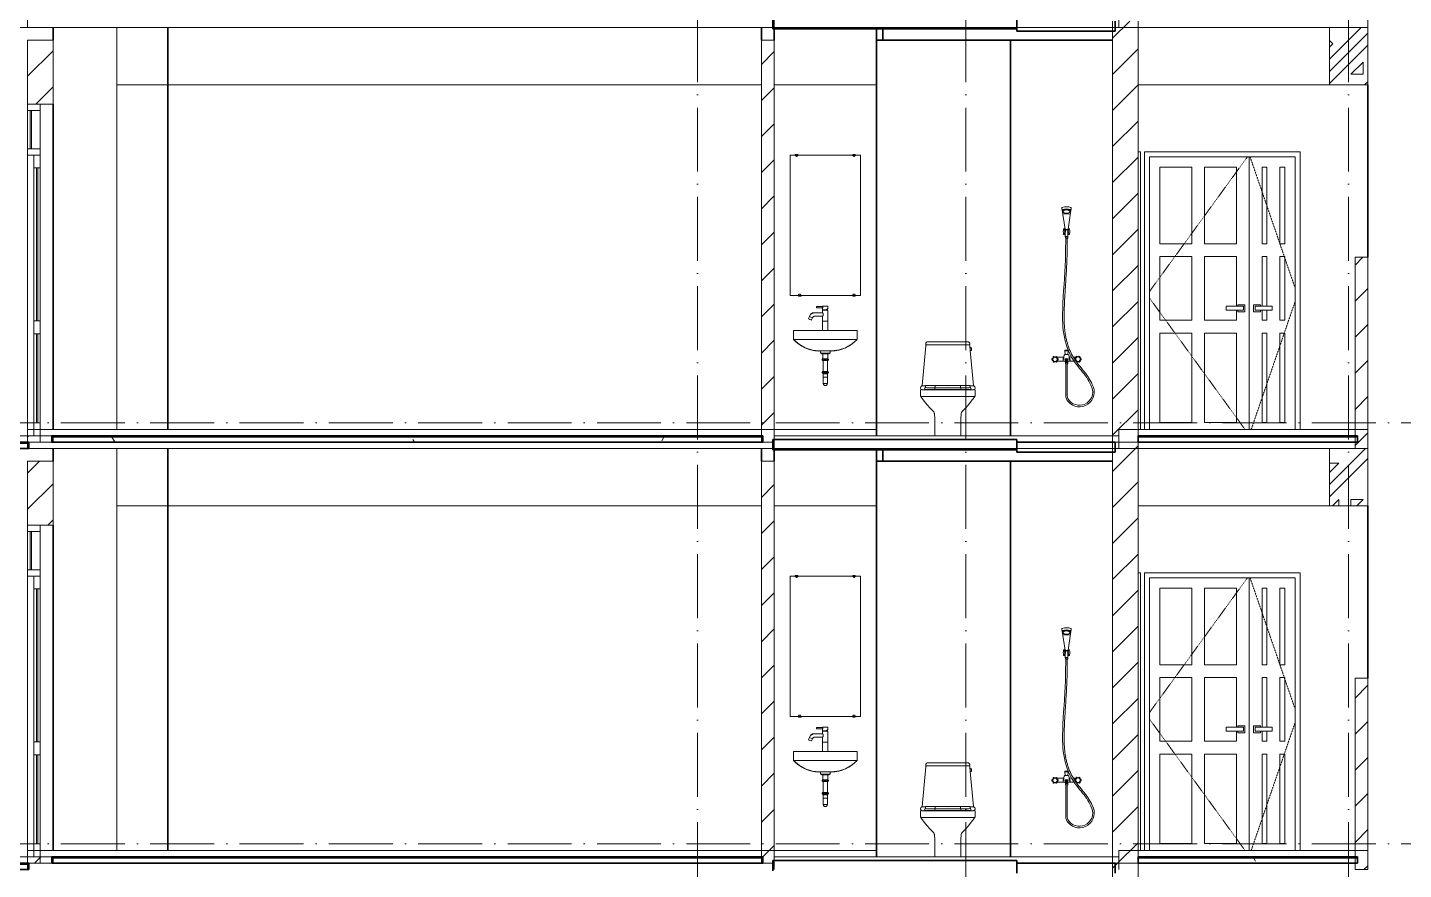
# Model space of a CAD drawing. Header units: millimetres. Extents: x -4940 to 55609, y -15283 to 93540.
# Drawn here: x 1100 to 11880, y 34900 to 41500 of the extents above; entities that cross this region are included whole.
import ezdxf

# ---------------------------------------------------------------- set-up
doc = ezdxf.new("R2010")
doc.units = ezdxf.units.MM
doc.linetypes.add('Dash 1_16__2_', pattern=[3.175, 1.5875, -1.5875])
doc.linetypes.add('Grid Line', pattern=[14, 10, -2, 0, -2])
for name, color, linetype, lineweight in [('A-DOOR', 31, 'Continuous', 5), ('A-FLOR-MCUT', 3, 'Continuous', 9), ('CUA', 31, 'Continuous', 9), ('HATCH-TUONG', 152, 'Continuous', 9), ('NET CAT', 3, 'Continuous', 5), ('NET CATConcrete', 3, 'Continuous', 5), ('NET-CAT', 3, 'Continuous', 9), ('NET-THAY', 2, 'Continuous', 15), ('THIET-BI', 44, 'Continuous', 5), ('TRUC', 225, 'Continuous', 5)]:
    doc.layers.add(name, color=color, linetype=linetype, lineweight=lineweight)
pattern_1 = [(45, (21278.48, 39800), (-141.4214, 141.4214), [])]
pattern_2 = [(0, (21278.48, 39800), (1625.6, 406.4), [67.056, -1152.144, 67.056, -1152.144, -6502.4]), (0, (21278.48, 39800), (1625.6, 406.4), [-2438.4, 67.056, -2371.344, 67.056, -1152.144, -2844.8]), (0, (21278.48, 39800), (1625.6, 406.4), [-6096, 67.056, -745.744, 67.056, -1964.944]), (120, (21888.08, 40003.2), (-1164.753, 1204.611), [67.056, -1152.144, 67.056, -7654.544]), (120, (21888.08, 40003.2), (-1164.753, 1204.611), [-1286.256, -1152.144, 67.056, -2371.344, -4064]), (120, (21888.08, 40003.2), (-1164.753, 1204.611), [-4876.8, 67.056, -1152.144, 67.056, -2777.744]), (120, (21888.08, 40003.2), (-1164.753, 1204.611), [-6163.056, -745.744, 67.056, -1964.944]), (240, (22091.28, 40816), (-460.847, -1611.011), [67.056, -1152.144, 67.056, -7654.544]), (240, (22091.28, 40816), (-460.847, -1611.011), [-1286.256, -1152.144, 67.056, -2371.344, -4064]), (240, (22091.28, 40816), (-460.847, -1611.011), [-4876.8, 67.056, -1152.144, 67.056, -2777.744]), (240, (22091.28, 40816), (-460.847, -1611.011), [-6163.056, -745.744, 67.056, -1964.944])]
pattern_3 = [(45, (21373.7, 39800), (-476.246, 476.246), []), (45, (21469, 39800), (-476.246, 476.246), []), (45, (21278.5, 39800), (-476.246, 476.246), []), (45, (21754.7, 39800), (-476.246, 476.246), []), (45, (21850, 39800), (-476.246, 476.246), []), (0, (21659.5, 39895.25), (0, 952.5), [95.25, -857.25]), (0, (21754.7, 39990.5), (0, 952.5), [95.25, -857.25]), (45, (21659.5, 39895.25), (0, 952.49), [134.684, -1212.34]), (45, (21754.7, 39895.25), (0, 952.49), [134.684, -1212.34]), (0, (21659.5, 39895.25), (0, 952.5), [95.25, -857.25]), (90, (21183.2, 39895.25), (-952.5, 6e-14), [95.25, -857.25]), (90, (21278.5, 39895.25), (-952.5, 6e-14), [190.5, -762]), (45, (21183.2, 39990.5), (0, 952.49), [134.684, -1212.34]), (90, (22040.5, 40181), (-952.5, 6e-14), [95.25, -857.25]), (0, (21945.2, 40181), (0, 952.5), [95.25, -857.25]), (45, (21945.2, 40181), (0, 952.49), [134.684, -1212.34]), (0, (22135.7, 39895.25), (0, 952.5), [95.25, -857.25]), (0, (22135.7, 40371.5), (0, 952.5), [95.25, -857.25]), (90, (22326.2, 40466.75), (-952.5, 6e-14), [95.25, -857.25]), (45, (22135.7, 40371.5), (0, 952.49), [269.37, -1077.66]), (45, (22231, 40371.5), (0, 952.49), [134.684, -1212.34]), (45, (22421.5, 40562), (0, 952.49), [134.684, -1212.34]), (0, (22421.5, 40657.25), (0, 952.5), [95.25, -857.25]), (90, (22421.5, 40562), (-952.5, 6e-14), [95.25, -857.25]), (0, (21754.7, 40562), (0, 952.5), [95.25, -857.25]), (0, (21945.2, 40657.25), (0, 952.5), [95.25, -857.25]), (90, (21850, 40562), (-952.5, 6e-14), [95.25, -857.25]), (90, (21945.2, 40562), (-952.5, 6e-14), [95.25, -857.25]), (45, (21754.7, 40562), (0, 952.49), [134.684, -1212.34]), (45, (21945.2, 40562), (0, 952.49), [134.684, -1212.34]), (135, (21397.46, 40014.8), (-952.49, 6e-14), [134.684, -1212.34]), (135, (21516.6, 40133.4), (-952.49, 6e-14), [134.68, -1212.34]), (135, (21588.04, 40204.8), (-952.49, 6e-14), [134.68, -1212.34]), (135, (21611.85, 40228.6), (-952.49, 6e-14), [134.68, -1212.34]), (135, (21659.5, 40276.25), (-952.49, 6e-14), [134.68, -1212.34]), (135, (21683.3, 40300.06), (-952.49, 6e-14), [134.68, -1212.34]), (135, (21754.7, 40371.5), (-952.49, 6e-14), [134.68, -1212.34]), (135, (21802.35, 40419.1), (-952.49, 6e-14), [134.68, -1212.34]), (45, (21397.46, 40014.8), (0, 952.49), [95.25, -1251.775]), (45, (21516.6, 40133.4), (0, 952.49), [67.36, -1279.665]), (45, (21683.3, 40300.06), (0, 952.49), [67.36, -1279.665]), (45, (21588.04, 40395.3), (0, 952.49), [67.36, -1279.665]), (45, (21754.7, 40371.5), (0, 952.49), [67.36, -1279.665]), (45, (21659.5, 40466.75), (0, 952.49), [67.36, -1279.665]), (0, (21302.7, 40109.5), (0, 952.5), [190.04, -762.46]), (0, (21516.6, 40323.9), (0, 952.5), [95.25, -857.25])]

# ---------------------------------------------------------------- blocks, each defined once
blk = doc.blocks.new('ALC1807-ASCENT PLAZA-TANG DIEN HINH-TANG 5_rvt-4-MẶT CẮT A-A')
at = {"layer": 'HATCH-TUONG'}
h = blk.add_hatch(dxfattribs=at)
h.set_pattern_fill('FP_10', color=130, style=0, pattern_type=2)
h.set_pattern_definition(pattern_1)
h.paths.add_polyline_path([(9673, 31650), (9800, 31650), (9800, 34950), (9600, 34950), (9600, 31650)], flags=0)
at = {"layer": 'NET-CAT', "color": 130}
for p, q in [((9800, 34950), (9600, 34950)), ((9600, 34950), (9600, 31650)), ((9800, 31650), (9800, 34950))]:
    blk.add_line(p, q, dxfattribs=at)
blk = doc.blocks.new('X-SEN - X-SEN-158414-MẶT CẮT A-A')
at = {"layer": 'THIET-BI', "color": 130, "lineweight": 9}
for p, q in [((9228, 23419), (9203, 23584)), ((9252, 23419), (9277, 23584)), ((9227, 23415), (9218, 23422)), ((9218, 23378), (9227, 23397)), ((9231, 23415), (9227, 23415)), ((9227, 23397), (9231, 23397)), ((9228, 23415), (9228, 23419)), ((9230, 23397), (9231, 23397)), ((9231, 23397), (9231, 23415)), ((9249, 23415), (9253, 23415)), ((9249, 23397), (9249, 23415)), ((9253, 23397), (9249, 23397)), ((9249, 23363), (9249, 23393)), ((9252, 23415), (9252, 23419)), ((9253, 23415), (9262, 23422)), ((9262, 23378), (9253, 23397)), ((9230, 23392), (9230, 23363)), ((9230, 23363), (9249, 23363)), ((9230, 23358), (9249, 23358)), ((9231, 23351), (9231, 23358)), ((9234, 23358), (9246, 23358)), ((9246, 23348), (9234, 23348)), ((9249, 23358), (9249, 23351)), ((9217, 22400), (9221, 22432)), ((9226, 22465), (9253, 22465)), ((9230, 22437), (9226, 22465)), ((9254, 22436), (9226, 22436)), ((9250, 22437), (9230, 22437)), ((9231, 22471), (9248, 22471)), ((9253, 22465), (9250, 22437)), ((9262, 22400), (9259, 22432)), ((9210, 22415), (9165, 22415)), ((9298, 22385), (9166, 22385)), ((9230, 22399), (9230, 22393)), ((9230, 22385), (9230, 22380)), ((9230, 22380), (9250, 22380)), ((9231, 22380), (9231, 22378)), ((9231, 22378), (9249, 22378)), ((9231, 22367), (9231, 22371)), ((9232, 22373), (9232, 22378)), ((9234, 22374), (9246, 22374)), ((9234, 22114), (9234, 22364)), ((9246, 22364), (9234, 22364)), ((9246, 22114), (9246, 22364)), ((9248, 22373), (9248, 22378)), ((9249, 22378), (9249, 22380)), ((9249, 22371), (9249, 22367)), ((9250, 22393), (9250, 22399)), ((9250, 22380), (9250, 22385)), ((9270, 22415), (9280, 22415)), ((9294, 22415), (9314, 22415)), ((9314, 22385), (9313, 22385))]:
    blk.add_line(p, q, dxfattribs=at)
for centre in [(9150, 22399), (9330, 22400)]:
    blk.add_circle(centre, 17.5, dxfattribs=at)
for centre, radius, start, end in [((9208, 23585), 5, 108.7976, 188.8168), ((9210, 23568), 5, 107.228, 188.8168), ((9240, 23490), 105, 71.2024, 108.7976), ((9240, 23473), 105, 72.772, 107.228), ((9240, 23435), 105, 73.5834, 106.4166), ((9270, 23568), 5, 351.1832, 72.772), ((9272, 23585), 5, 351.1832, 71.2024), ((9294, 23400), 79.5, 166.0233, 193.9767), ((9222, 23418), 5, 90, 166.0233), ((9240, 23312), 112, 96.2592, 99.4635), ((9252, 23406), 26.9, 160.7055, 199.2945), ((9240, 23441), 24.6, 242.0733, 297.9267), ((9280, 23384), 50.3, 164.5928, 189.39), ((9240, 23437), 24.6, 249.6997, 290.3003), ((9200, 23384), 50.3, 350.61, 15.4072), ((9240, 23312), 112, 80.5365, 83.7408), ((9228, 23406), 26.9, 340.7055, 19.2945), ((9258, 23418), 5, 13.9767, 90), ((9186, 23400), 79.5, 346.0233, 13.9767), ((9222, 23382), 5, 193.9767, 270), ((9240, 23462), 87, 257.7383, 263.6304), ((9233, 23361), 3.83, 148.0246, 211.9754), ((9230, 23362), 1, 90, 148.0246), ((9230, 23359), 1, 211.9754, 270), ((9227, 23361), 3.83, 319.2845, 40.7155), ((9234, 23351), 3, 180, 270), ((9237, 23361), 3.83, 139.2845, 220.7155), ((9242, 23361), 3.83, 319.2845, 40.7155), ((9246, 23351), 3, 270, 0), ((9249, 23362), 1, 31.9754, 90), ((9252, 23361), 3.83, 139.2845, 220.7155), ((9249, 23359), 1, 270, 328.0246), ((9240, 23462), 87, 276.3696, 282.2617), ((9247, 23361), 3.83, 328.0246, 31.9754), ((9258, 23382), 5, 270, 346.0233), ((9150, 22399), 25, 111.5328, 128.4672), ((9150, 22433), 14.3, 230.1929, 309.8071), ((9150, 22399), 25, 51.5328, 68.4672), ((9210, 22425), 10, 270, 353.5952), ((9417, 22362), 207, 162.721, 173.5963), ((9226, 22431), 5, 90, 172.7671), ((9231, 22466), 5, 90, 189.6096), ((9248, 22466), 5, 350.3904, 90), ((9254, 22431), 5, 7.2329, 90), ((9270, 22425), 10, 186.4048, 270), ((9063, 22362), 207, 6.4037, 17.279), ((9330, 22400), 25, 111.5328, 128.4672), ((9330, 22434), 14.3, 230.1929, 309.8071), ((9330, 22400), 25, 51.5328, 68.4672), ((9120, 22416), 14.3, 290.1929, 9.8071), ((9150, 22399), 25, 171.5328, 188.4672), ((9120, 22382), 14.3, 350.1929, 69.8071), ((9150, 22399), 25, 231.5328, 248.4672), ((9150, 22365), 14.3, 50.1929, 129.8071), ((9150, 22399), 25, 291.5328, 308.4672), ((9180, 22416), 14.3, 170.1929, 249.8071), ((9180, 22382), 14.3, 110.1929, 189.8071), ((9150, 22399), 25, 351.5328, 8.4672), ((9239, 22384), 27.1, 143.1101, 176.698), ((9240, 22351), 54.2, 65.3342, 114.6658), ((9234, 22371), 3, 90, 180), ((9234, 22367), 3, 180, 270), ((9246, 22371), 3, 0, 90), ((9246, 22367), 3, 270, 0), ((9241, 22384), 26.7, 1.8898, 35.7402), ((9300, 22417), 14.3, 290.1929, 9.8071), ((9330, 22400), 25, 171.5328, 188.4672), ((9300, 22383), 14.3, 350.1929, 69.8071), ((9330, 22400), 25, 231.5328, 248.4672), ((9330, 22366), 14.3, 50.1929, 129.8071), ((9330, 22400), 25, 291.5328, 308.4672), ((9360, 22417), 14.3, 170.1929, 249.8071), ((9360, 22383), 14.3, 110.1929, 189.8071), ((9330, 22400), 25, 351.5328, 8.4672), ((9305, 22114), 71, 180.0101, 221.3332), ((9305, 22114), 59, 180.0121, 221.3946), ((9340, 22144), 117, 221.0289, 29.8423), ((9340, 22144), 105, 221.0289, 29.8423)]:
    blk.add_arc(centre, radius, start, end, dxfattribs=at)
for centre, major_axis, ratio in [((9240, 23559), (30.2, 0), 0.492288), ((9240, 23557), (-26.8, 0.5), 0.480422), ((9240, 22393), (10, 0), 0.102577)]:
    blk.add_ellipse(centre, major_axis=major_axis, ratio=ratio, dxfattribs=at)
blk.add_ellipse((9240, 22399), major_axis=(10, 0), ratio=0.102577, start_param=0, end_param=3.141593, dxfattribs=at)
for points, knots in [([(9234, 23348), (9233, 23292), (9232, 23106), (9207, 22848), (9209, 22570), (9285, 22383), (9388, 22280), (9421, 22217), (9431, 22197)], [10.839785, 10.839785, 10.839785, 10.839785, 179.867982, 569.802437, 788.393473, 1006.975964, 1153.38591, 1220.589637, 1220.589637, 1220.589637, 1220.589637]), ([(9246, 23348), (9246, 23329), (9246, 23310), (9245, 23272), (9245, 23253), (9244, 23220), (9244, 23206), (9243, 23181), (9243, 23169), (9242, 23146), (9241, 23135), (9239, 23101), (9238, 23078), (9234, 23010), (9231, 22964), (9227, 22902), (9226, 22885), (9224, 22854), (9224, 22840), (9223, 22813), (9222, 22801), (9221, 22776), (9221, 22764), (9221, 22727), (9221, 22702), (9223, 22663), (9224, 22648), (9227, 22622), (9228, 22610), (9232, 22589), (9233, 22579), (9238, 22559), (9240, 22549), (9248, 22520), (9254, 22501), (9265, 22472), (9269, 22463), (9282, 22436), (9291, 22419), (9307, 22394), (9312, 22386), (9324, 22370), (9330, 22362), (9343, 22346), (9349, 22338), (9366, 22318), (9376, 22306), (9389, 22290), (9392, 22285), (9398, 22277), (9401, 22273), (9405, 22267), (9407, 22264), (9411, 22257), (9415, 22252), (9420, 22242), (9423, 22237), (9432, 22222), (9437, 22212), (9442, 22202)], [10.763393, 10.763393, 10.763393, 10.763393, 67.877121, 67.877121, 124.65304, 124.65304, 166.69513, 166.69513, 200.930722, 200.930722, 235.166314, 235.166314, 303.637498, 303.637498, 440.579865, 440.579865, 490.560181, 490.560181, 533.538778, 533.538778, 570.662893, 570.662893, 607.787008, 607.787008, 682.035238, 682.035238, 727.0732, 727.0732, 763.128626, 763.128626, 793.90814, 793.90814, 824.687653, 824.687653, 886.24668, 886.24668, 916.453467, 916.453467, 976.867041, 976.867041, 1006.423841, 1006.423841, 1037.610174, 1037.610174, 1068.796507, 1068.796507, 1114.385518, 1114.385518, 1131.259849, 1131.259849, 1144.761911, 1144.761911, 1153.292739, 1153.292739, 1170.354396, 1170.354396, 1187.416052, 1187.416052, 1220.589637, 1220.589637, 1220.589637, 1220.589637])]:
    blk.add_open_spline(points, degree=3, knots=knots, dxfattribs=at)
blk = doc.blocks.new('X-XI - X-XI-181739-MẶT CẮT A-A')
at = {"layer": 'THIET-BI', "color": 130, "lineweight": 9}
for p, q in [((8139, 22528), (8141, 22531)), ((8139, 22528), (8141, 22531)), ((8141, 22531), (8144, 22533)), ((8141, 22531), (8144, 22533)), ((8144, 22533), (8147, 22535)), ((8144, 22533), (8147, 22535)), ((8147, 22535), (8473, 22535)), ((8147, 22535), (8473, 22535)), ((8473, 22535), (8475, 22534)), ((8473, 22535), (8475, 22534)), ((8475, 22534), (8478, 22531)), ((8475, 22534), (8478, 22531)), ((8478, 22531), (8480, 22528)), ((8478, 22531), (8480, 22528)), ((8108, 22193), (8137, 22505)), ((8108, 22193), (8137, 22505)), ((8137, 22521), (8138, 22525)), ((8137, 22521), (8138, 22525)), ((8138, 22517), (8137, 22521)), ((8138, 22517), (8137, 22521)), ((8137, 22505), (8138, 22507)), ((8137, 22505), (8138, 22507)), ((8138, 22525), (8139, 22528)), ((8138, 22525), (8139, 22528)), ((8138, 22514), (8138, 22517)), ((8138, 22514), (8138, 22517)), ((8140, 22512), (8138, 22514)), ((8140, 22512), (8138, 22514)), ((8138, 22508), (8139, 22510)), ((8138, 22508), (8139, 22510)), ((8138, 22507), (8138, 22508)), ((8138, 22507), (8138, 22508)), ((8139, 22510), (8140, 22512)), ((8139, 22510), (8140, 22512)), ((8310, 22512), (8140, 22512)), ((8480, 22512), (8310, 22512)), ((8480, 22528), (8482, 22525)), ((8480, 22528), (8482, 22525)), ((8481, 22514), (8480, 22512)), ((8481, 22514), (8480, 22512)), ((8480, 22512), (8482, 22508)), ((8480, 22512), (8482, 22508)), ((8482, 22518), (8481, 22514)), ((8482, 22518), (8481, 22514)), ((8482, 22525), (8482, 22522)), ((8482, 22525), (8482, 22522)), ((8482, 22522), (8482, 22518)), ((8482, 22522), (8482, 22518)), ((8482, 22508), (8482, 22505)), ((8482, 22508), (8482, 22505)), ((8482, 22505), (8484, 22488)), ((8482, 22505), (8486, 22467)), ((8484, 22488), (8493, 22488)), ((8484, 22488), (8493, 22488)), ((8486, 22467), (8484, 22488)), ((8486, 22467), (8512, 22193)), ((8493, 22467), (8486, 22467)), ((8493, 22467), (8486, 22467)), ((8486, 22467), (8512, 22193)), ((8496, 22485), (8496, 22470)), ((8496, 22485), (8496, 22470)), ((8096, 22156), (8100, 22162)), ((8096, 22156), (8100, 22162)), ((8096, 22113), (8096, 22156)), ((8096, 22113), (8096, 22156)), ((8104, 22099), (8096, 22113)), ((8104, 22099), (8096, 22113)), ((8097, 22179), (8099, 22183)), ((8097, 22179), (8099, 22183)), ((8097, 22175), (8097, 22179)), ((8097, 22175), (8097, 22179)), ((8097, 22172), (8097, 22175)), ((8097, 22172), (8097, 22175)), ((8098, 22169), (8097, 22172)), ((8098, 22169), (8097, 22172)), ((8100, 22162), (8098, 22169)), ((8100, 22162), (8098, 22169)), ((8099, 22183), (8100, 22186)), ((8099, 22183), (8100, 22186)), ((8100, 22186), (8102, 22188)), ((8100, 22186), (8102, 22188)), ((8102, 22188), (8105, 22191)), ((8102, 22188), (8105, 22191)), ((8125, 22071), (8104, 22099)), ((8125, 22071), (8104, 22099)), ((8105, 22191), (8108, 22193)), ((8105, 22191), (8108, 22193)), ((8107, 22108), (8310, 22108)), ((8110, 22161), (8310, 22161)), ((8136, 22190), (8117, 22190)), ((8131, 22163), (8146, 22164)), ((8137, 22179), (8310, 22181)), ((8141, 22195), (8310, 22195)), ((8146, 22164), (8166, 22164)), ((8147, 22161), (8146, 22163)), ((8166, 22164), (8310, 22165)), ((8167, 22164), (8167, 22161)), ((8208, 22167), (8211, 22180)), ((8211, 22165), (8208, 22167)), ((8210, 22185), (8214, 22195)), ((8211, 22180), (8210, 22185)), ((8310, 22195), (8479, 22195)), ((8310, 22181), (8483, 22179)), ((8310, 22165), (8454, 22164)), ((8310, 22161), (8510, 22161)), ((8310, 22108), (8513, 22108)), ((8410, 22185), (8406, 22195)), ((8409, 22180), (8410, 22185)), ((8412, 22167), (8409, 22180)), ((8409, 22165), (8412, 22167)), ((8453, 22164), (8453, 22161)), ((8474, 22164), (8453, 22164)), ((8473, 22161), (8474, 22163)), ((8488, 22163), (8474, 22164)), ((8484, 22190), (8503, 22190)), ((8515, 22099), (8494, 22070)), ((8515, 22099), (8494, 22070)), ((8512, 22193), (8514, 22191)), ((8512, 22193), (8514, 22191)), ((8514, 22191), (8517, 22189)), ((8514, 22191), (8517, 22189)), ((8520, 22106), (8515, 22099)), ((8520, 22106), (8515, 22099)), ((8517, 22189), (8520, 22186)), ((8517, 22189), (8520, 22186)), ((8520, 22186), (8521, 22183)), ((8520, 22186), (8521, 22183)), ((8522, 22169), (8520, 22162)), ((8522, 22169), (8520, 22162)), ((8520, 22162), (8524, 22156)), ((8520, 22162), (8524, 22156)), ((8524, 22113), (8520, 22106)), ((8524, 22113), (8520, 22106)), ((8521, 22183), (8523, 22178)), ((8521, 22183), (8523, 22178)), ((8523, 22172), (8522, 22169)), ((8523, 22172), (8522, 22169)), ((8523, 22178), (8523, 22175)), ((8523, 22178), (8523, 22175)), ((8523, 22175), (8523, 22172)), ((8523, 22175), (8523, 22172)), ((8524, 22156), (8524, 22113)), ((8524, 22156), (8524, 22113)), ((8148, 22042), (8125, 22071)), ((8148, 22042), (8125, 22071)), ((8171, 22017), (8148, 22042)), ((8171, 22017), (8148, 22042)), ((8197, 21991), (8171, 22017)), ((8197, 21991), (8171, 22017)), ((8448, 22016), (8423, 21991)), ((8448, 22016), (8423, 21991)), ((8472, 22042), (8448, 22016)), ((8472, 22042), (8448, 22016)), ((8494, 22070), (8472, 22042)), ((8494, 22070), (8472, 22042)), ((8201, 21987), (8197, 21991)), ((8201, 21987), (8197, 21991)), ((8203, 21983), (8201, 21987)), ((8203, 21983), (8201, 21987)), ((8204, 21978), (8203, 21983)), ((8204, 21978), (8203, 21983)), ((8205, 21974), (8204, 21978)), ((8205, 21974), (8204, 21978)), ((8208, 21931), (8205, 21974)), ((8208, 21931), (8205, 21974)), ((8209, 21887), (8208, 21931)), ((8209, 21887), (8208, 21931)), ((8209, 21843), (8209, 21887)), ((8209, 21843), (8209, 21887)), ((8412, 21930), (8411, 21887)), ((8412, 21930), (8411, 21887)), ((8411, 21887), (8411, 21843)), ((8411, 21887), (8411, 21843)), ((8415, 21974), (8412, 21930)), ((8415, 21974), (8412, 21930)), ((8417, 21983), (8415, 21974)), ((8417, 21983), (8415, 21974)), ((8423, 21991), (8417, 21983)), ((8423, 21991), (8417, 21983)), ((8208, 21800), (8209, 21843)), ((8208, 21800), (8209, 21843)), ((8412, 21800), (8208, 21800)), ((8412, 21800), (8208, 21800)), ((8412, 21800), (8208, 21800)), ((8411, 21843), (8412, 21800)), ((8411, 21843), (8412, 21800))]:
    blk.add_line(p, q, dxfattribs=at)
for centre, radius, start, end in [((8493, 22485), 3.03, 0, 90), ((8493, 22485), 3.03, 0, 90), ((8493, 22470), 3.03, 270, 0), ((8493, 22470), 3.03, 270, 0), ((8110, 22188), 26.6, 247.7136, 270), ((8107, 22096), 12.7, 90, 123.2542), ((8117, 22208), 17.6, 239.7807, 270), ((8145, 22166), 17, 144.245, 177.8761), ((8132, 22167), 3.33, 177.8761, 267.5906), ((8139, 22171), 9.33, 107.3847, 144.245), ((8007, 22224), 133, 342.3805, 345.7034), ((8138, 22183), 3.51, 162.3805, 244.9136), ((8141, 22190), 4.93, 90, 165.7034), ((8479, 22190), 4.93, 14.2966, 90), ((8613, 22224), 133, 194.2966, 197.6195), ((8482, 22183), 3.51, 295.0864, 17.6195), ((8481, 22171), 9.33, 35.755, 72.6153), ((8475, 22166), 17, 2.1239, 35.755), ((8488, 22167), 3.33, 272.4094, 2.1239), ((8503, 22208), 17.6, 270, 300.2655), ((8510, 22188), 26.6, 270, 292.2864), ((8513, 22096), 12.7, 56.8378, 90)]:
    blk.add_arc(centre, radius, start, end, dxfattribs=at)
blk = doc.blocks.new('X-LA - X-LA-281475-MẶT CẮT A-A')
at = {"layer": 'THIET-BI', "color": 130, "lineweight": 9}
for p, q in [((7075, 22900), (7075, 24000)), ((7075, 24000), (7625, 24000)), ((7075, 24000), (7075, 22900)), ((7115, 24000), (7075, 24000)), ((7115, 24005), (7115, 24000)), ((7135, 24005), (7115, 24005)), ((7116, 23996), (7115, 24000)), ((7118, 23993), (7116, 23996)), ((7121, 23991), (7118, 23993)), ((7125, 23990), (7121, 23991)), ((7130, 23991), (7125, 23990)), ((7132, 23993), (7130, 23991)), ((7134, 23997), (7132, 23993)), ((7135, 24000), (7134, 23997)), ((7135, 24000), (7135, 24005)), ((7565, 24000), (7135, 24000)), ((7565, 24005), (7565, 24000)), ((7585, 24005), (7565, 24005)), ((7566, 23996), (7565, 24000)), ((7568, 23993), (7566, 23996)), ((7571, 23991), (7568, 23993)), ((7575, 23990), (7571, 23991)), ((7580, 23991), (7575, 23990)), ((7583, 23994), (7580, 23991)), ((7584, 23997), (7583, 23994)), ((7585, 24000), (7584, 23997)), ((7585, 24000), (7585, 24005)), ((7625, 24000), (7585, 24000)), ((7625, 24000), (7625, 22900)), ((7625, 22900), (7625, 24000)), ((7625, 22900), (7075, 22900)), ((7075, 22900), (7140, 22900)), ((7140, 22900), (7141, 22904)), ((7140, 22895), (7140, 22900)), ((7160, 22895), (7140, 22895)), ((7141, 22904), (7143, 22907)), ((7143, 22907), (7146, 22909)), ((7146, 22909), (7150, 22910)), ((7150, 22910), (7155, 22909)), ((7155, 22909), (7157, 22907)), ((7157, 22907), (7159, 22903)), ((7159, 22903), (7160, 22900)), ((7160, 22900), (7160, 22895)), ((7160, 22900), (7565, 22900)), ((7565, 22900), (7566, 22904)), ((7565, 22895), (7565, 22900)), ((7585, 22895), (7565, 22895)), ((7566, 22904), (7568, 22907)), ((7568, 22907), (7571, 22909)), ((7571, 22909), (7575, 22910)), ((7575, 22910), (7580, 22909)), ((7580, 22909), (7583, 22906)), ((7583, 22906), (7584, 22903)), ((7584, 22903), (7585, 22900)), ((7585, 22900), (7585, 22895)), ((7585, 22900), (7625, 22900)), ((7235, 22754), (7226, 22734)), ((7250, 22763), (7235, 22754)), ((7266, 22763), (7250, 22763)), ((7329, 22763), (7266, 22763)), ((7329, 22763), (7266, 22763)), ((7282, 22813), (7281, 22812)), ((7281, 22812), (7281, 22804)), ((7281, 22812), (7281, 22804)), ((7281, 22804), (7282, 22803)), ((7282, 22813), (7329, 22813)), ((7329, 22813), (7282, 22813)), ((7329, 22803), (7282, 22803)), ((7282, 22803), (7329, 22803)), ((7330, 22815), (7329, 22814)), ((7329, 22813), (7329, 22814)), ((7329, 22814), (7329, 22813)), ((7329, 22786), (7329, 22803)), ((7329, 22803), (7329, 22786)), ((7349, 22786), (7329, 22786)), ((7329, 22786), (7332, 22786)), ((7329, 22784), (7329, 22763)), ((7329, 22784), (7350, 22784)), ((7329, 22784), (7329, 22763)), ((7331, 22784), (7329, 22784)), ((7370, 22815), (7330, 22815)), ((7370, 22815), (7330, 22815)), ((7332, 22786), (7332, 22785)), ((7332, 22786), (7332, 22785)), ((7371, 22796), (7349, 22786)), ((7350, 22784), (7370, 22784)), ((7365, 22794), (7371, 22796)), ((7368, 22785), (7365, 22794)), ((7370, 22784), (7369, 22784)), ((7371, 22814), (7370, 22815)), ((7371, 22814), (7371, 22796)), ((7371, 22796), (7371, 22814)), ((7371, 22784), (7371, 22625)), ((7371, 22625), (7371, 22784)), ((7226, 22734), (7218, 22719)), ((7226, 22734), (7218, 22719)), ((7218, 22719), (7219, 22717)), ((7229, 22712), (7219, 22717)), ((7219, 22717), (7240, 22708)), ((7228, 22739), (7226, 22734)), ((7226, 22734), (7249, 22724)), ((7227, 22734), (7226, 22734)), ((7240, 22708), (7229, 22712)), ((7240, 22708), (7241, 22708)), ((7249, 22724), (7241, 22708)), ((7241, 22708), (7249, 22724)), ((7249, 22724), (7254, 22735)), ((7251, 22728), (7249, 22724)), ((7254, 22735), (7260, 22738)), ((7260, 22738), (7266, 22738)), ((7266, 22738), (7329, 22738)), ((7266, 22738), (7329, 22738)), ((7329, 22738), (7329, 22625)), ((7329, 22738), (7329, 22625)), ((7329, 22699), (7371, 22699)), ((7100, 22625), (7600, 22625)), ((7100, 22555), (7100, 22625)), ((7100, 22625), (7100, 22555)), ((7329, 22625), (7100, 22625)), ((7600, 22555), (7100, 22555)), ((7100, 22555), (7147, 22515)), ((7600, 22625), (7371, 22625)), ((7560, 22520), (7600, 22555)), ((7600, 22625), (7600, 22555)), ((7600, 22555), (7600, 22625)), ((7147, 22515), (7191, 22490)), ((7191, 22490), (7249, 22471)), ((7249, 22471), (7300, 22465)), ((7400, 22465), (7300, 22465)), ((7300, 22465), (7311, 22465)), ((7311, 22465), (7312, 22453)), ((7311, 22465), (7312, 22453)), ((7312, 22453), (7312, 22450)), ((7312, 22450), (7315, 22448)), ((7315, 22448), (7318, 22448)), ((7382, 22448), (7318, 22448)), ((7318, 22448), (7325, 22448)), ((7320, 22446), (7325, 22448)), ((7325, 22448), (7320, 22446)), ((7320, 22446), (7380, 22446)), ((7320, 22443), (7320, 22446)), ((7320, 22446), (7320, 22443)), ((7380, 22443), (7320, 22443)), ((7320, 22443), (7322, 22443)), ((7322, 22443), (7322, 22442)), ((7378, 22443), (7322, 22443)), ((7322, 22443), (7322, 22442)), ((7322, 22442), (7323, 22441)), ((7323, 22441), (7327, 22441)), ((7323, 22441), (7327, 22441)), ((7325, 22448), (7374, 22448)), ((7327, 22441), (7329, 22441)), ((7329, 22441), (7331, 22439)), ((7331, 22439), (7331, 22437)), ((7331, 22433), (7331, 22437)), ((7331, 22437), (7331, 22406)), ((7331, 22406), (7331, 22433)), ((7369, 22439), (7370, 22441)), ((7369, 22437), (7369, 22439)), ((7369, 22437), (7369, 22406)), ((7369, 22406), (7369, 22437)), ((7370, 22441), (7373, 22441)), ((7377, 22441), (7373, 22441)), ((7373, 22441), (7377, 22441)), ((7374, 22448), (7380, 22446)), ((7374, 22448), (7382, 22448)), ((7380, 22446), (7374, 22448)), ((7378, 22442), (7378, 22443)), ((7378, 22443), (7380, 22443)), ((7378, 22442), (7378, 22443)), ((7380, 22446), (7380, 22443)), ((7380, 22443), (7380, 22446)), ((7382, 22448), (7385, 22448)), ((7385, 22448), (7388, 22450)), ((7389, 22465), (7388, 22453)), ((7388, 22453), (7389, 22465)), ((7388, 22450), (7388, 22453)), ((7389, 22465), (7400, 22465)), ((7400, 22465), (7458, 22473)), ((7458, 22473), (7509, 22490)), ((7509, 22490), (7560, 22520)), ((7328, 22399), (7326, 22398)), ((7326, 22398), (7326, 22395)), ((7326, 22395), (7327, 22393)), ((7327, 22393), (7328, 22392)), ((7328, 22403), (7350, 22403)), ((7328, 22399), (7328, 22403)), ((7328, 22403), (7328, 22399)), ((7329, 22403), (7328, 22403)), ((7372, 22399), (7328, 22399)), ((7328, 22392), (7330, 22391)), ((7329, 22404), (7331, 22406)), ((7331, 22406), (7329, 22404)), ((7329, 22403), (7329, 22404)), ((7329, 22404), (7329, 22403)), ((7330, 22391), (7331, 22390)), ((7331, 22390), (7350, 22390)), ((7331, 22390), (7334, 22390)), ((7334, 22303), (7334, 22390)), ((7334, 22390), (7334, 22303)), ((7350, 22403), (7372, 22403)), ((7350, 22390), (7368, 22390)), ((7366, 22303), (7366, 22390)), ((7366, 22390), (7368, 22390)), ((7366, 22303), (7366, 22390)), ((7368, 22390), (7370, 22391)), ((7369, 22406), (7371, 22404)), ((7371, 22404), (7369, 22406)), ((7370, 22391), (7371, 22392)), ((7371, 22404), (7371, 22403)), ((7371, 22403), (7371, 22404)), ((7372, 22403), (7371, 22403)), ((7371, 22392), (7373, 22393)), ((7372, 22403), (7372, 22399)), ((7372, 22399), (7372, 22403)), ((7374, 22398), (7372, 22399)), ((7373, 22393), (7374, 22395)), ((7374, 22395), (7374, 22398)), ((7327, 22300), (7326, 22298)), ((7326, 22298), (7326, 22295)), ((7326, 22295), (7328, 22293)), ((7328, 22301), (7327, 22300)), ((7330, 22302), (7328, 22301)), ((7328, 22293), (7372, 22293)), ((7328, 22290), (7328, 22293)), ((7328, 22293), (7328, 22290)), ((7350, 22290), (7328, 22290)), ((7328, 22290), (7332, 22290)), ((7331, 22303), (7330, 22302)), ((7331, 22303), (7350, 22303)), ((7334, 22303), (7331, 22303)), ((7332, 22290), (7332, 22287)), ((7332, 22290), (7332, 22287)), ((7332, 22287), (7368, 22287)), ((7332, 22287), (7332, 22286)), ((7332, 22287), (7333, 22284)), ((7333, 22284), (7332, 22286)), ((7333, 22284), (7333, 22259)), ((7367, 22284), (7333, 22284)), ((7333, 22284), (7333, 22259)), ((7333, 22259), (7334, 22257)), ((7366, 22259), (7334, 22259)), ((7334, 22257), (7334, 22258)), ((7334, 22257), (7334, 22209)), ((7334, 22257), (7334, 22209)), ((7334, 22209), (7366, 22209)), ((7335, 22258), (7350, 22258)), ((7350, 22303), (7368, 22303)), ((7372, 22290), (7350, 22290)), ((7350, 22258), (7365, 22258)), ((7368, 22303), (7366, 22303)), ((7366, 22257), (7367, 22259)), ((7366, 22258), (7366, 22257)), ((7366, 22257), (7366, 22209)), ((7366, 22209), (7366, 22257)), ((7367, 22286), (7368, 22287)), ((7367, 22286), (7368, 22287)), ((7367, 22286), (7367, 22284)), ((7367, 22259), (7367, 22284)), ((7367, 22259), (7367, 22284)), ((7370, 22302), (7368, 22303)), ((7368, 22290), (7372, 22290)), ((7368, 22287), (7368, 22290)), ((7368, 22290), (7372, 22290)), ((7368, 22287), (7368, 22290)), ((7371, 22301), (7370, 22302)), ((7373, 22300), (7371, 22301)), ((7372, 22293), (7374, 22295)), ((7372, 22293), (7372, 22290)), ((7372, 22290), (7372, 22293)), ((7374, 22298), (7373, 22300)), ((7374, 22295), (7374, 22298))]:
    blk.add_line(p, q, dxfattribs=at)
for centre, radius, start, end in [((7311, 22756), 292, 223.6204, 267.7809), ((7389, 22756), 292, 272.2191, 316.3796), ((7350, 22209), 15.9, 180, 0)]:
    blk.add_arc(centre, radius, start, end, dxfattribs=at)
for centre, major_axis, ratio in [((7331, 22396), (4.41, 0), 0.713058), ((7369, 22396), (4.41, 0), 0.713058), ((7331, 22297), (4.41, 0), 0.713058), ((7350, 22297), (7.99, 0), 0.393273), ((7369, 22297), (4.41, 0), 0.713058)]:
    blk.add_ellipse(centre, major_axis=major_axis, ratio=ratio, dxfattribs=at)
for points in [[(7266, 22763), (7250, 22763), (7235, 22754), (7228, 22739)], [(7282, 22813), (7281, 22813), (7281, 22812), (7281, 22812)], [(7281, 22804), (7281, 22803), (7281, 22803), (7282, 22803)], [(7330, 22815), (7329, 22815), (7329, 22815), (7329, 22814)], [(7334, 22751), (7334, 22758), (7332, 22763), (7329, 22763)], [(7329, 22738), (7332, 22738), (7334, 22744), (7334, 22751)], [(7368, 22785), (7368, 22788), (7367, 22791), (7365, 22794)], [(7371, 22814), (7371, 22815), (7370, 22815), (7370, 22815)], [(7218, 22719), (7218, 22718), (7218, 22717), (7219, 22717)], [(7240, 22708), (7240, 22707), (7241, 22707), (7241, 22708)], [(7266, 22738), (7260, 22738), (7254, 22735), (7251, 22728)], [(7312, 22453), (7312, 22450), (7315, 22448), (7318, 22448)], [(7322, 22442), (7322, 22441), (7322, 22441), (7323, 22441)], [(7331, 22437), (7331, 22439), (7329, 22441), (7327, 22441)], [(7373, 22441), (7370, 22441), (7369, 22439), (7369, 22437)], [(7377, 22441), (7377, 22441), (7378, 22441), (7378, 22442)], [(7382, 22448), (7385, 22448), (7388, 22450), (7388, 22453)], [(7382, 22448), (7385, 22448), (7388, 22450), (7388, 22453)], [(7328, 22399), (7326, 22398), (7326, 22395), (7327, 22393)], [(7327, 22393), (7328, 22392), (7330, 22391), (7331, 22390)], [(7368, 22390), (7370, 22391), (7371, 22392), (7373, 22393)], [(7373, 22393), (7374, 22395), (7374, 22398), (7372, 22399)], [(7327, 22300), (7326, 22298), (7326, 22295), (7328, 22293)], [(7331, 22303), (7330, 22302), (7328, 22301), (7327, 22300)], [(7373, 22300), (7371, 22301), (7370, 22302), (7368, 22303)], [(7372, 22293), (7374, 22295), (7374, 22298), (7373, 22300)]]:
    blk.add_open_spline(points, degree=3, dxfattribs=at)
for points in [[(7329, 22803), (7330, 22803), (7332, 22805), (7332, 22808), (7332, 22811), (7330, 22813), (7329, 22813)], [(7350, 22399), (7346, 22399), (7342, 22398), (7342, 22396), (7342, 22395), (7346, 22393), (7350, 22393)], [(7350, 22399), (7354, 22399), (7358, 22398), (7358, 22396), (7358, 22395), (7354, 22393), (7350, 22393)]]:
    blk.add_open_spline(points, degree=3, knots=[0, 0, 0, 0, 1, 1, 1, 2, 2, 2, 2], dxfattribs=at)
blk = doc.blocks.new('CUA VAO CAN HO - Type 1-60179-MẶT CẮT A-A')
at = {"layer": 'CUA', "color": 130}
for q in [(9800, 24026), (9820, 21850)]:
    blk.add_line((9820, 24026), q, dxfattribs=at)
blk = doc.blocks.new('CUA LO GIA - DB6-202766-MẶT CẮT A-A')
at = {"layer": 'CUA', "color": 130}
for p, q in [((1100, 24400), (1100, 24350)), ((1200, 24400), (1100, 24400)), ((1200, 24350), (1200, 24400)), ((1100, 24350), (1200, 24350)), ((1100, 24050), (1100, 24350)), ((1120, 24350), (1120, 24050)), ((1130, 24350), (1120, 24350)), ((1130, 24050), (1130, 24350)), ((1200, 24050), (1200, 24350)), ((1100, 24050), (1100, 24000)), ((1200, 24050), (1100, 24050)), ((1120, 24050), (1130, 24050)), ((1200, 24000), (1200, 24050)), ((1100, 24000), (1200, 24000)), ((1100, 21850), (1100, 24000)), ((1200, 24000), (1150, 24000)), ((1150, 24000), (1150, 23900)), ((1200, 23900), (1200, 24000)), ((1150, 23900), (1200, 23900)), ((1150, 23900), (1150, 22700)), ((1170, 23900), (1170, 22700)), ((1180, 23900), (1170, 23900)), ((1180, 22700), (1180, 23900)), ((1200, 23900), (1200, 22700)), ((1200, 22700), (1150, 22700)), ((1150, 22700), (1150, 22600)), ((1170, 22700), (1180, 22700)), ((1200, 22600), (1200, 22700)), ((1150, 22600), (1200, 22600)), ((1150, 22600), (1150, 21900)), ((1170, 22600), (1170, 21900)), ((1180, 22600), (1170, 22600)), ((1180, 21900), (1180, 22600)), ((1200, 22600), (1200, 21900)), ((1200, 21900), (1150, 21900)), ((1150, 21900), (1150, 21800)), ((1170, 21900), (1180, 21900)), ((1200, 21800), (1200, 21900)), ((1100, 21800), (1100, 21750)), ((1200, 21800), (1100, 21800)), ((1150, 21800), (1200, 21800)), ((1200, 21750), (1200, 21800)), ((1100, 21750), (1200, 21750))]:
    blk.add_line(p, q, dxfattribs=at)
blk = doc.blocks.new('CUA VAO CAN HO - Type 1-V73-MẶT CẮT A-A')
at = {"layer": 'A-DOOR', "color": 130, "lineweight": 9}
for p, q in [((10671, 23986), (10671, 21850)), ((10672, 23986), (10672, 21850)), ((9971, 23305), (9971, 23905)), ((9971, 23905), (10221, 23905)), ((10221, 23905), (10221, 23305)), ((10321, 23305), (10321, 23905)), ((10321, 23905), (10571, 23905)), ((10571, 23905), (10571, 23305)), ((10772, 23305), (10772, 23905)), ((10772, 23905), (10810, 23905)), ((10810, 23905), (10810, 23305)), ((10910, 23305), (10910, 23905)), ((10910, 23905), (10949, 23905)), ((10949, 23905), (10949, 23305)), ((10221, 23305), (9971, 23305)), ((10571, 23305), (10321, 23305)), ((10810, 23305), (10772, 23305)), ((10949, 23305), (10910, 23305)), ((9971, 22705), (9971, 23205)), ((9971, 23205), (10221, 23205)), ((10221, 23205), (10221, 22705)), ((10321, 22705), (10321, 23205)), ((10321, 23205), (10571, 23205)), ((10571, 23205), (10571, 22815)), ((10772, 22815), (10772, 23205)), ((10772, 23205), (10810, 23205)), ((10810, 23205), (10810, 22815)), ((10910, 22705), (10910, 23205)), ((10910, 23205), (10949, 23205)), ((10949, 23205), (10949, 22705)), ((10571, 22785), (10571, 22705)), ((10772, 22705), (10772, 22785)), ((10810, 22785), (10810, 22705)), ((10221, 22705), (9971, 22705)), ((10571, 22705), (10321, 22705)), ((10810, 22705), (10772, 22705)), ((10949, 22705), (10910, 22705)), ((9971, 21905), (9971, 22605)), ((9971, 22605), (10221, 22605)), ((10221, 22605), (10221, 21905)), ((10321, 21905), (10321, 22605)), ((10321, 22605), (10571, 22605)), ((10571, 22605), (10571, 21905)), ((10772, 21905), (10772, 22605)), ((10772, 22605), (10810, 22605)), ((10810, 22605), (10810, 21905)), ((10910, 21905), (10910, 22605)), ((10910, 22605), (10949, 22605)), ((10949, 22605), (10949, 21905)), ((10221, 21905), (9971, 21905)), ((10571, 21905), (10321, 21905)), ((10810, 21905), (10772, 21905)), ((10949, 21905), (10910, 21905))]:
    blk.add_line(p, q, dxfattribs=at)
at = {"layer": 'CUA', "color": 130}
for p, q in [((11070, 24026), (9850, 24026)), ((9850, 24026), (9850, 21850)), ((9890, 23986), (9890, 21850)), ((9890, 23986), (11030, 23986)), ((11030, 23986), (11030, 21850)), ((11070, 24026), (11070, 21850)), ((10491, 22815), (10626, 22815)), ((10491, 22815), (10491, 22785)), ((10626, 22785), (10491, 22785)), ((10583, 22827), (10583, 22815)), ((10638, 22827), (10583, 22827)), ((10583, 22785), (10583, 22772)), ((10583, 22772), (10638, 22772)), ((10626, 22785), (10626, 22815)), ((10638, 22772), (10638, 22827)), ((10759, 22827), (10704, 22827)), ((10704, 22827), (10704, 22772)), ((10704, 22772), (10759, 22772)), ((10717, 22815), (10852, 22815)), ((10717, 22815), (10717, 22785)), ((10852, 22785), (10717, 22785)), ((10759, 22815), (10759, 22827)), ((10759, 22772), (10759, 22785)), ((10852, 22785), (10852, 22815))]:
    blk.add_line(p, q, dxfattribs=at)
at = {"layer": 'CUA', "color": 130, "linetype": 'Dash 1_16__2_'}
for p, q in [((10657, 23986), (9890, 22931)), ((10678, 23986), (11030, 22960)), ((9890, 22879), (10638, 21850)), ((11030, 22850), (10687, 21850))]:
    blk.add_line(p, q, dxfattribs=at)
blk = doc.blocks.new('ALC1807-ASCENT PLAZA-TANG DIEN HINH-TANG 5_rvt-5-MẶT CẮT A-A')
at = {"layer": 'HATCH-TUONG'}
h = blk.add_hatch(dxfattribs=at)
h.set_pattern_fill('FP_10', color=130, style=0, pattern_type=2)
h.set_pattern_definition(pattern_1)
h.paths.add_polyline_path([(9673, 34950), (9800, 34950), (9800, 38250), (9600, 38250), (9600, 34950)], flags=0)
h = blk.add_hatch(dxfattribs=at)
h.set_pattern_fill('FP_10', color=130, style=0, pattern_type=2)
h.set_pattern_definition(pattern_1)
h.paths.add_polyline_path([(1100, 34950), (1300, 34950), (1300, 35000), (1100, 35000)], flags=0)
h.paths.add_polyline_path([(1300, 37600), (1300, 38100), (1100, 38100), (1100, 37600)], flags=0)
h = blk.add_hatch(dxfattribs=at)
h.set_pattern_fill('FP_10', color=130, style=0, pattern_type=2)
h.set_pattern_definition(pattern_1)
h.paths.add_polyline_path([(6950, 34950), (6950, 38100), (6850, 38100), (6850, 34950)], flags=0)
h = blk.add_hatch(dxfattribs=at)
h.set_pattern_fill('FP_10', color=130, style=0, pattern_type=2)
h.set_pattern_definition(pattern_1)
h.paths.add_polyline_path([(11500, 34900), (11600, 34900), (11600, 36400), (11500, 36400)], flags=0)
at = {"layer": 'NET CAT', "lineweight": 9}
h = blk.add_hatch(dxfattribs=at)
h.set_pattern_fill('FP_9', color=130, style=0, pattern_type=2)
h.set_pattern_definition(pattern_2)
h.paths.add_polyline_path([(6860, 34950), (6860, 34990), (1290, 34990), (1290, 34950), (6426, 34950)], flags=0)
h = blk.add_hatch(dxfattribs=at)
h.set_pattern_fill('FP_9', color=130, style=0, pattern_type=2)
h.set_pattern_definition(pattern_2)
h.paths.add_polyline_path([(11296, 34990), (11520, 34990), (11520, 35000), (9800, 35000), (9800, 34990), (10485, 34990)], flags=0)
h.paths.add_polyline_path([(32403, 34990), (32800, 34990), (32800, 35000), (31300, 35000), (31300, 34990)], flags=0)
h = blk.add_hatch(dxfattribs=at)
h.set_pattern_fill('FP_9', color=130, style=0, pattern_type=2)
h.set_pattern_definition(pattern_2)
h.paths.add_polyline_path([(32403, 34950), (32800, 34950), (32800, 34990), (31300, 34990), (31300, 34950)], flags=0)
h.paths.add_polyline_path([(10485, 34950), (11520, 34950), (11520, 34990), (9800, 34990), (9800, 34950)], flags=0)
at = {"layer": 'A-FLOR-MCUT', "color": 130}
for p, q in [((1110, 34940), (100, 34940)), ((6860, 34990), (1290, 34990)), ((11520, 34990), (9800, 34990))]:
    blk.add_line(p, q, dxfattribs=at)
at = {"layer": 'NET-CAT', "color": 130}
for p, q in [((9800, 38250), (9600, 38250)), ((9600, 38250), (9600, 34950)), ((9800, 34950), (9800, 38250)), ((1100, 38100), (1100, 37600)), ((1300, 38100), (1100, 38100)), ((1300, 37600), (1300, 38100)), ((6950, 38100), (6850, 38100)), ((6850, 38100), (6850, 34950)), ((6950, 34950), (6950, 38100)), ((1100, 37600), (1300, 37600)), ((11500, 36400), (11500, 34900)), ((11600, 36400), (11500, 36400)), ((11600, 34900), (11600, 36400)), ((1100, 35000), (1100, 34950)), ((1300, 35000), (1100, 35000)), ((1100, 34950), (1300, 34950)), ((1300, 34950), (1300, 35000)), ((6850, 34950), (6950, 34950)), ((9600, 34950), (9800, 34950)), ((11500, 34900), (11600, 34900))]:
    blk.add_line(p, q, dxfattribs=at)
at = {"layer": 'NET-CAT', "color": 50, "lineweight": 35}
for p, q in [((1110, 34950), (100, 34950)), ((1110, 34900), (1110, 34950)), ((6860, 35000), (1290, 35000)), ((1290, 35000), (1290, 34950)), ((1290, 34950), (6860, 34950)), ((6860, 34950), (6860, 35000)), ((8850, 34970), (6940, 34970)), ((6940, 34970), (6940, 34890)), ((8850, 34890), (8850, 34970)), ((9620, 34950), (8850, 34950)), ((8850, 34950), (8850, 34870)), ((9620, 34870), (9620, 34950)), ((11520, 35000), (9800, 35000)), ((9800, 35000), (9800, 34950)), ((9800, 34950), (11520, 34950)), ((11520, 34950), (11520, 35000)), ((100, 34900), (1110, 34900))]:
    blk.add_line(p, q, dxfattribs=at)
at = {"layer": 'NET-THAY', "color": 50, "lineweight": 35}
for p, q in [((1300, 38200), (1300, 38100)), ((2200, 38200), (2200, 35050)), ((6850, 38100), (6850, 38200)), ((6950, 38190), (6950, 38100)), ((7750, 38100), (7750, 38190)), ((7800, 38190), (7800, 38100)), ((8800, 38100), (7750, 38100)), ((7750, 38100), (7750, 35000)), ((8800, 35000), (8800, 38100)), ((8800, 38100), (8900, 38100)), ((9600, 38100), (8900, 38100)), ((11600, 37750), (11600, 36400)), ((1300, 37600), (1300, 35050))]:
    blk.add_line(p, q, dxfattribs=at)
at = {"color": 50, "lineweight": 35}
for name in ['CUA LO GIA - DB6-202766-MẶT CẮT A-A', 'X-LA - X-LA-281475-MẶT CẮT A-A', 'CUA VAO CAN HO - Type 1-60179-MẶT CẮT A-A', 'CUA VAO CAN HO - Type 1-V73-MẶT CẮT A-A', 'X-SEN - X-SEN-158414-MẶT CẮT A-A', 'X-XI - X-XI-181739-MẶT CẮT A-A']:
    blk.add_blockref(name, (0, 13200), dxfattribs=at)
blk = doc.blocks.new('ALC1807-ASCENT PLAZA-TANG DIEN HINH-TANG 5_rvt-6-MẶT CẮT A-A')
at = {"layer": 'HATCH-TUONG'}
h = blk.add_hatch(dxfattribs=at)
h.set_pattern_fill('FP_10', color=130, style=0, pattern_type=2)
h.set_pattern_definition(pattern_1)
h.paths.add_polyline_path([(9673, 38250), (9800, 38250), (9800, 41550), (9600, 41550), (9600, 38250)], flags=0)
h = blk.add_hatch(dxfattribs=at)
h.set_pattern_fill('FP_10', color=130, style=0, pattern_type=2)
h.set_pattern_definition(pattern_1)
h.paths.add_polyline_path([(1300, 38250), (1300, 38300), (1100, 38300), (1100, 38250)], flags=0)
h.paths.add_polyline_path([(1300, 40900), (1300, 41400), (1100, 41400), (1100, 40900)], flags=0)
h = blk.add_hatch(dxfattribs=at)
h.set_pattern_fill('FP_10', color=130, style=0, pattern_type=2)
h.set_pattern_definition(pattern_1)
h.paths.add_polyline_path([(6950, 38250), (6950, 41400), (6850, 41400), (6850, 38250)], flags=0)
h = blk.add_hatch(dxfattribs=at)
h.set_pattern_fill('FP_10', color=130, style=0, pattern_type=2)
h.set_pattern_definition(pattern_1)
h.paths.add_polyline_path([(11500, 38200), (11600, 38200), (11600, 39700), (11500, 39700)], flags=0)
at = {"layer": 'NET CAT', "lineweight": 9}
h = blk.add_hatch(dxfattribs=at)
h.set_pattern_fill('FP_9', color=130, style=0, pattern_type=2)
h.set_pattern_definition(pattern_2)
h.paths.add_polyline_path([(6860, 38290), (6860, 38300), (1290, 38300), (1290, 38290), (6426, 38290)], flags=0)
h = blk.add_hatch(dxfattribs=at)
h.set_pattern_fill('FP_9', color=130, style=0, pattern_type=2)
h.set_pattern_definition(pattern_2)
h.paths.add_polyline_path([(6426, 38250), (6860, 38250), (6860, 38290), (1290, 38290), (1290, 38250), (4802, 38250)], flags=0)
h = blk.add_hatch(dxfattribs=at)
h.set_pattern_fill('FP_9', color=130, style=0, pattern_type=2)
h.set_pattern_definition(pattern_2)
h.paths.add_polyline_path([(9800, 38250), (11520, 38250), (11520, 38290), (9800, 38290)], flags=0)
h.paths.add_polyline_path([(32403, 38250), (32800, 38250), (32800, 38290), (31300, 38290), (31300, 38250)], flags=0)
h = blk.add_hatch(dxfattribs=at)
h.set_pattern_fill('FP_9', color=130, style=0, pattern_type=2)
h.set_pattern_definition(pattern_2)
h.paths.add_polyline_path([(100, 38200), (1110, 38200), (1110, 38240), (100, 38240)], flags=0)
at = {"layer": 'A-FLOR-MCUT', "color": 130}
for p, q in [((6860, 38290), (1290, 38290)), ((11520, 38290), (9800, 38290)), ((1110, 38240), (100, 38240))]:
    blk.add_line(p, q, dxfattribs=at)
at = {"layer": 'NET-CAT', "color": 130}
for p, q in [((9600, 41550), (9600, 38250)), ((9800, 38250), (9800, 41550)), ((1100, 41400), (1100, 40900)), ((1300, 41400), (1100, 41400)), ((1300, 40900), (1300, 41400)), ((6950, 41400), (6850, 41400)), ((6850, 41400), (6850, 38250)), ((6950, 38250), (6950, 41400)), ((1100, 40900), (1300, 40900)), ((11500, 39700), (11500, 38200)), ((11600, 39700), (11500, 39700)), ((11600, 38200), (11600, 39700)), ((1100, 38300), (1100, 38250)), ((1300, 38300), (1100, 38300)), ((1300, 38250), (1300, 38300)), ((1100, 38250), (1300, 38250)), ((6850, 38250), (6950, 38250)), ((9600, 38250), (9800, 38250)), ((11500, 38200), (11600, 38200))]:
    blk.add_line(p, q, dxfattribs=at)
at = {"layer": 'NET-CAT', "color": 50, "lineweight": 35}
for p, q in [((6860, 38300), (1290, 38300)), ((1290, 38300), (1290, 38250)), ((6860, 38250), (6860, 38300)), ((8850, 38270), (6940, 38270)), ((6940, 38270), (6940, 38190)), ((8850, 38190), (8850, 38270)), ((11520, 38300), (9800, 38300)), ((9800, 38300), (9800, 38250)), ((11520, 38250), (11520, 38300)), ((1110, 38250), (100, 38250)), ((100, 38200), (1110, 38200)), ((1110, 38200), (1110, 38250)), ((1290, 38250), (6860, 38250)), ((6940, 38190), (8850, 38190)), ((9620, 38250), (8850, 38250)), ((8850, 38250), (8850, 38170)), ((8850, 38170), (9620, 38170)), ((9620, 38170), (9620, 38250)), ((9800, 38250), (11520, 38250))]:
    blk.add_line(p, q, dxfattribs=at)
at = {"layer": 'NET-THAY', "color": 50, "lineweight": 35}
for p, q in [((1300, 41500), (1300, 41400)), ((2200, 41500), (2200, 38350)), ((6850, 41400), (6850, 41500)), ((6950, 41490), (6950, 41400)), ((7750, 41400), (7750, 41490)), ((8800, 41400), (7750, 41400)), ((7750, 41400), (7750, 38300)), ((7800, 41490), (7800, 41400)), ((8800, 38300), (8800, 41400)), ((8800, 41400), (8900, 41400)), ((9600, 41400), (8900, 41400)), ((11600, 41050), (11600, 39700)), ((1300, 40900), (1300, 38350))]:
    blk.add_line(p, q, dxfattribs=at)
at = {"color": 50, "lineweight": 35}
for name in ['CUA LO GIA - DB6-202766-MẶT CẮT A-A', 'X-LA - X-LA-281475-MẶT CẮT A-A', 'CUA VAO CAN HO - Type 1-60179-MẶT CẮT A-A', 'CUA VAO CAN HO - Type 1-V73-MẶT CẮT A-A', 'X-SEN - X-SEN-158414-MẶT CẮT A-A', 'X-XI - X-XI-181739-MẶT CẮT A-A']:
    blk.add_blockref(name, (0, 16500), dxfattribs=at)
blk = doc.blocks.new('ALC1807-ASCENT PLAZA-TANG DIEN HINH-TANG 5_rvt-7-MẶT CẮT A-A')
at = {"layer": 'NET-CAT', "color": 50, "lineweight": 35}
for p, q in [((6940, 41570), (6940, 41490)), ((8850, 41490), (8850, 41570)), ((8850, 41550), (8850, 41470)), ((9620, 41470), (9620, 41550)), ((6940, 41490), (8850, 41490)), ((8850, 41470), (9620, 41470))]:
    blk.add_line(p, q, dxfattribs=at)

msp = doc.modelspace()

# ---------------------------------------------------------------- hatches: boundary and pattern name
at = {"layer": 'NET CATConcrete'}
h = msp.add_hatch(dxfattribs=at)
h.set_pattern_fill('FP_1', color=256, style=0, pattern_type=2)
h.set_pattern_definition(pattern_3)
h.paths.add_polyline_path([(11299.9, 41050), (11599.9, 41050), (11599.9, 41500), (11299.9, 41500)], flags=0)
h = msp.add_hatch(dxfattribs=at)
h.set_pattern_fill('FP_1', color=256, style=0, pattern_type=2)
h.set_pattern_definition(pattern_3)
h.paths.add_polyline_path([(11299.9, 37750), (11599.9, 37750), (11599.9, 38200), (11299.9, 38200)], flags=0)

# ---------------------------------------------------------------- linework, layer by layer
at = {"layer": 'NET CAT'}
for p, q in [((1799.9, 38350), (1799.9, 41500)), ((7799.9, 41490), (7799.9, 41400)), ((1799.9, 35050), (1799.9, 38200)), ((7799.9, 38190), (7799.9, 38100))]:
    msp.add_line(p, q, dxfattribs=at)
at = {"layer": 'NET CAT', "lineweight": 13}
for p, q in [((11299.9, 41500), (11299.9, 41050)), ((11599.9, 41050), (11599.9, 41500)), ((11299.9, 41050), (11599.9, 41050)), ((11299.9, 38200), (11299.9, 37750)), ((11599.9, 37750), (11599.9, 38200)), ((11299.9, 37750), (11599.9, 37750))]:
    msp.add_line(p, q, dxfattribs=at)
at = {"layer": 'NET CATConcrete'}
for p, q in [((11599.9, 41500), (11299.9, 41500)), ((1799.9, 41050), (6849.9, 41050)), ((6949.9, 41050), (7749.9, 41050)), ((9799.9, 41050), (11299.9, 41050)), ((11599.9, 38200), (11299.9, 38200)), ((1799.9, 37750), (6849.9, 37750)), ((6949.9, 37750), (7749.9, 37750)), ((9799.9, 37750), (11299.9, 37750))]:
    msp.add_line(p, q, dxfattribs=at)
at = {"layer": 'NET-CAT', "lineweight": 15}
for p, q in [((1099.9, 41500), (1099.9, 41650)), ((6949.9, 41650), (6949.9, 41500)), ((9649.9, 41500), (9649.9, 41650)), ((11599.9, 41500), (11599.9, 41650)), ((299.9, 41500), (11299.9, 41500)), ((1099.9, 38300), (-0.1, 38300)), ((6949.9, 38350), (1099.9, 38350)), ((1099.9, 38200), (1099.9, 38350)), ((6949.9, 38350), (6949.9, 38200)), ((8207.5, 38300), (6949.9, 38300)), ((9649.9, 38300), (8412.3, 38300)), ((11599.9, 38350), (9649.9, 38350)), ((9649.9, 38200), (9649.9, 38350)), ((11599.9, 38200), (11599.9, 38350)), ((299.9, 38200), (11299.9, 38200)), ((6949.9, 35050), (1099.9, 35050)), ((1099.9, 34900), (1099.9, 35050)), ((6949.9, 35050), (6949.9, 34900)), ((11599.9, 35050), (9649.9, 35050)), ((9649.9, 34900), (9649.9, 35050)), ((11599.9, 34900), (11599.9, 35050)), ((1099.9, 35000), (-0.1, 35000)), ((8207.5, 35000), (6949.9, 35000)), ((9649.9, 35000), (8412.3, 35000))]:
    msp.add_line(p, q, dxfattribs=at)
at = {"layer": 'NET-THAY', "lineweight": 9}
for p, q in [((11299.9, 41500), (11599.9, 41500)), ((6949.9, 38350), (7749.9, 38350)), ((11299.9, 38200), (11599.9, 38200)), ((6949.9, 35050), (7749.9, 35050))]:
    msp.add_line(p, q, dxfattribs=at)
at = {"layer": 'TRUC', "linetype": 'Grid Line', "ltscale": 50}
for p, q in [((6349.9, -12136), (6349.9, 93540.4)), ((8449.9, -12136), (8449.9, 93540.4)), ((11449.9, -12136), (11449.9, 93540.4)), ((-4939.7, 38400), (51521, 38400)), ((-4939.7, 35100), (51521, 35100))]:
    msp.add_line(p, q, dxfattribs=at)

# ---------------------------------------------------------------- block references
at = {"lineweight": 5}
for name in ['ALC1807-ASCENT PLAZA-TANG DIEN HINH-TANG 5_rvt-7-MẶT CẮT A-A', 'ALC1807-ASCENT PLAZA-TANG DIEN HINH-TANG 5_rvt-6-MẶT CẮT A-A', 'ALC1807-ASCENT PLAZA-TANG DIEN HINH-TANG 5_rvt-5-MẶT CẮT A-A', 'ALC1807-ASCENT PLAZA-TANG DIEN HINH-TANG 5_rvt-4-MẶT CẮT A-A']:
    msp.add_blockref(name, (0, 0), dxfattribs=at)

doc.saveas('drawing.dxf')
